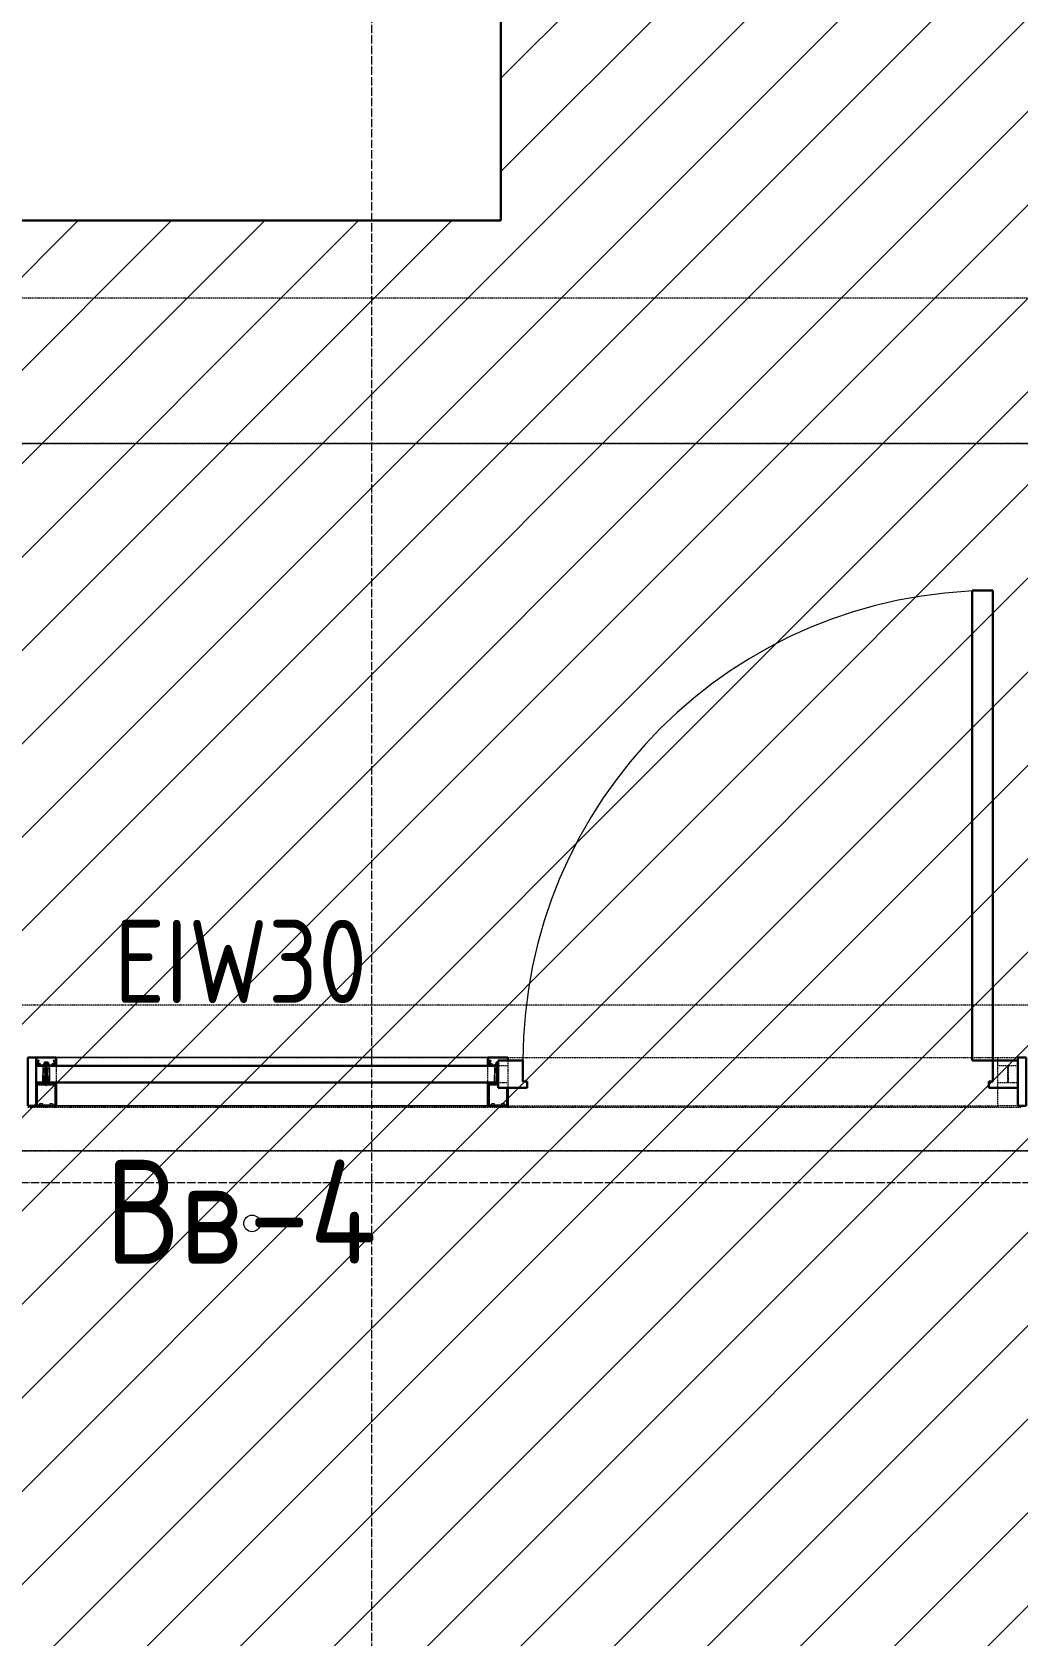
# Model space of a CAD drawing. Header units: millimetres. Extents: x -11886 to 379896, y -8130 to 47743.
# Drawn here: x 45593 to 47963, y 7517 to 11372 of the extents above; entities that cross this region are included whole.
import ezdxf

# ---------------------------------------------------------------- set-up
doc = ezdxf.new("R2010")
doc.units = ezdxf.units.MM
doc.linetypes.add('ADSK_Линия сетки', pattern=[25, 20, -2.5, 0, -2.5])
doc.linetypes.add('ADSK_Сверху', pattern=[4.5, 3, -1.5])
for name, color, linetype, lineweight, true_color in [('Витраж', 5, 'Continuous', 18, 0x0000ff), ('Двери', 5, 'Continuous', 18, 0x0000ff), ('Панели витража', 5, 'Continuous', 18, 0x0000ff), ('Стены внутренние', 5, 'Continuous', 18, 0x0000ff)]:
    doc.layers.add(name, color=color, linetype=linetype, lineweight=lineweight, true_color=true_color)
for name, color, linetype, lineweight in [('Каркас', 7, 'Continuous', 18), ('Марки', 7, 'Continuous', 20), ('Оси', 7, 'Continuous', 9), ('Узлы', 7, 'Continuous', 18)]:
    doc.layers.add(name, color=color, linetype=linetype, lineweight=lineweight)
doc.styles.add('GOST Common_1', font='GOST_Common.ttf', dxfattribs={"width": 0.9, "height": 200})
doc.styles.add('GOST Common_2', font='GOST_Common.ttf', dxfattribs={"width": 0.9, "height": 250})

# ---------------------------------------------------------------- blocks, each defined once
blk = doc.blocks.new('Прямоугольный импост - Зазор 20х116мм-1854064-01 План 1-го этажа маркировочный')
at = {"layer": 'Витраж', "color": 161, "linetype": 'ADSK_Сверху', "true_color": 0xaaaaff}
for p, q in [((0, 76), (-20, 76)), ((-20, 76), (-20, -40)), ((0, -40), (0, 76)), ((-20, -40), (0, -40))]:
    blk.add_line(p, q, dxfattribs=at)
blk = doc.blocks.new('Системная панель - ADSK_Cтеклопакет_40мм-1858428-01 План 1-го этажа маркировочный')
at = {"layer": 'Панели витража', "color": 161, "linetype": 'ADSK_Сверху', "true_color": 0xaaaaff}
for p, q in [((-519, 20), (-542.8125, 20)), ((-542.8125, -20), (-542.8125, 20)), ((542.8125, 20), (519, 20)), ((542.8125, 20), (542.8125, -20)), ((-542.8125, -20), (-519, -20)), ((519, -20), (542.8125, -20))]:
    blk.add_line(p, q, dxfattribs=at)
blk = doc.blocks.new('Прямоугольный импост - 48х116мм простой-1856210-01 План 1-го этажа маркировочный')
at = {"layer": 'Витраж', "color": 161, "linetype": 'ADSK_Сверху', "true_color": 0xaaaaff}
for p, q in [((45650.8, 8906.8), (45650.8, 8790.8)), ((45650.8, 8906.8), (46688.8, 8906.8)), ((46688.8, 8790.8), (46688.8, 8906.8)), ((45650.8, 8790.8), (46688.8, 8790.8))]:
    blk.add_line(p, q, dxfattribs=at)
blk = doc.blocks.new('Прямоугольный импост - 48х116мм-1857750-01 План 1-го этажа маркировочный')
at = {"layer": 'Витраж', "color": 161, "linetype": 'ADSK_Сверху', "true_color": 0xaaaaff}
for p, q in [((-24, 20), (-24, 76)), ((-24, 76), (24, 76)), ((-0.1875, 20), (-24, 20)), ((-0.1875, -20), (-0.1875, 20)), ((-24, -40), (-24, -20)), ((-24, -20), (-0.1875, -20)), ((24, -40), (-24, -40))]:
    blk.add_line(p, q, dxfattribs=at)
blk = doc.blocks.new('Системная панель - ADSK_Cтеклопакет_40мм-1858594-01 План 1-го этажа маркировочный')
at = {"layer": 'Панели витража', "color": 161, "linetype": 'ADSK_Сверху', "true_color": 0xaaaaff}
for p, q in [((-589, 20), (-612.8125, 20)), ((-612.8125, -20), (-612.8125, 20)), ((-612.8125, -20), (-589, -20))]:
    blk.add_line(p, q, dxfattribs=at)
blk = doc.blocks.new('Прямоугольный импост - Зазор 20х116мм-1858432-01 План 1-го этажа маркировочный')
at = {"layer": 'Витраж', "color": 161, "linetype": 'ADSK_Сверху', "true_color": 0xaaaaff}
for p, q in [((45626.8, 8906.8), (45650.8, 8906.8)), ((46688.8, 8906.8), (46712.8, 8906.8)), ((45626.8, 8790.8), (45650.8, 8790.8)), ((46688.8, 8790.8), (46712.8, 8790.8))]:
    blk.add_line(p, q, dxfattribs=at)
blk = doc.blocks.new('Прямоугольный импост - 48х116мм простой-1858591-01 План 1-го этажа маркировочный')
at = {"layer": 'Витраж', "color": 161, "linetype": 'ADSK_Сверху', "true_color": 0xaaaaff}
for p, q in [((46736.8, 8906.8), (46736.8, 8790.8)), ((46736.8, 8906.8), (47914.8, 8906.8)), ((47914.8, 8790.8), (47914.8, 8906.8)), ((46736.8, 8790.8), (47914.8, 8790.8))]:
    blk.add_line(p, q, dxfattribs=at)
blk = doc.blocks.new('Прямоугольный импост - 48х116мм-V15-01 План 1-го этажа маркировочный')
at = {"layer": 'Витраж', "color": 161, "linetype": 'ADSK_Сверху', "true_color": 0xaaaaff}
for p, q in [((-24, 76), (24, 76)), ((24, -40), (-24, -40))]:
    blk.add_line(p, q, dxfattribs=at)
blk = doc.blocks.new('Прямоугольный импост - Зазор 20х116мм-1858188-01 План 1-го этажа маркировочный')
at = {"layer": 'Витраж', "color": 161, "linetype": 'ADSK_Сверху', "true_color": 0xaaaaff}
for p, q in [((45582.8, 8906.8), (45582.8, 8790.8)), ((45582.8, 8906.8), (45626.8, 8906.8)), ((45582.8, 8790.8), (45626.8, 8790.8))]:
    blk.add_line(p, q, dxfattribs=at)
blk = doc.blocks.new('Прямоугольный импост - Зазор 20х116мм-1854068-01 План 1-го этажа маркировочный')
at = {"layer": 'Витраж', "color": 161, "linetype": 'ADSK_Сверху', "true_color": 0xaaaaff}
for p, q in [((-20, 76), (0, 76)), ((0, 76), (0, -40)), ((0, -40), (-20, -40))]:
    blk.add_line(p, q, dxfattribs=at)
blk = doc.blocks.new('Прямоугольный импост - Зазор 20х116мм-1858592-01 План 1-го этажа маркировочный')
at = {"layer": 'Витраж', "color": 161, "linetype": 'ADSK_Сверху', "true_color": 0xaaaaff}
for p, q in [((46712.8, 8906.8), (46736.8, 8906.8)), ((46712.8, 8790.8), (46736.8, 8790.8))]:
    blk.add_line(p, q, dxfattribs=at)
blk = doc.blocks.new('Прямоугольный импост - 48х116мм-1857753-01 План 1-го этажа маркировочный')
at = {"layer": 'Витраж', "color": 161, "linetype": 'ADSK_Сверху', "true_color": 0xaaaaff}
for p, q in [((24, 76), (-24, 76)), ((-24, 76), (-24, 20)), ((24, 20), (24, 76)), ((-24, 20), (-0.1875, 20)), ((-0.1875, 20), (-0.1875, -20)), ((0.1875, -20), (0.1875, 20)), ((0.1875, 20), (24, 20)), ((-0.1875, -20), (-24, -20)), ((-24, -20), (-24, -40)), ((24, -20), (0.1875, -20)), ((24, -40), (24, -20)), ((-24, -40), (24, -40))]:
    blk.add_line(p, q, dxfattribs=at)
blk = doc.blocks.new('Системная панель - ADSK_Cтеклопакет_40мм-1858427-01 План 1-го этажа маркировочный')
at = {"layer": 'Панели витража', "lineweight": 30}
for p, q in [((11.90625, 20), (-11.90625, 20)), ((-11.90625, 20), (-11.90625, -20)), ((11.90625, -20), (11.90625, 20)), ((-11.90625, -20), (11.90625, -20))]:
    blk.add_line(p, q, dxfattribs=at)
blk = doc.blocks.new('Прямоугольный импост - 48х116мм-1841312-01 План 1-го этажа маркировочный')
at = {"layer": 'Витраж'}
for p, q in [((46688.8, 8906.8), (45650.8, 8906.8)), ((46688.8, 8790.8), (45650.8, 8790.8))]:
    blk.add_line(p, q, dxfattribs=at)
blk = doc.blocks.new('Прямоугольный импост - Зазор 20х116мм-1839981-01 План 1-го этажа маркировочный')
at = {"layer": 'Витраж', "lineweight": 30}
for p, q in [((-20, 76), (0, 76)), ((-20, 32.5), (-20, 76)), ((0, 76), (0, -40)), ((-20, -40), (-20, -32.5)), ((0, -40), (-20, -40))]:
    blk.add_line(p, q, dxfattribs=at)
blk = doc.blocks.new('Прямоугольный импост - 48х116-1503859-01 План 1-го этажа маркировочный')
at = {"layer": 'Узлы', "color": 5, "true_color": 0x0000ff}
for p, q in [((-24, 76.5), (-24, 20.5)), ((24, 76.5), (-24, 76.5)), ((-21.5, 23), (-21.5, 74)), ((-21.5, 74), (-16.6, 74)), ((-15.1, 72.4), (-15.1, 70.9)), ((-15.1, 70.9), (-9.2, 70.9)), ((-9.2, 70.9), (-9.2, 72.4)), ((-7.6, 74), (7.6, 74)), ((9.2, 72.4), (9.2, 70.9)), ((9.2, 70.9), (15.1, 70.9)), ((15.1, 70.9), (15.1, 72.4)), ((16.6, 74), (21.5, 74)), ((21.5, 74), (21.5, 23)), ((24, 20.5), (24, 76.5)), ((-24, 20.5), (-18.1, 20.5)), ((-21, 23), (-21.5, 23)), ((-21, 26.1), (-21, 23)), ((-4.1, 26.8), (-20.2, 26.8)), ((-17.2, 24.3), (-15.8, 24.3)), ((-15, 20.5), (-11.8, 20.5)), ((-11, 21.3), (-11, 23.5)), ((-10.5, 24.3), (-10.5, 22.4)), ((-10.2, 24.3), (-5.9, 24.3)), ((-9.7, 21.7), (-8, 21.7)), ((-8, 21.7), (-8, 2.5)), ((-8, -14.1), (-8, 0)), ((-7.7, 2.2), (-6.7, 2.2)), ((-6.7, 0.3), (-7.7, 0.3)), ((-6.4, 2), (-6.4, 0.6)), ((-5.4, 5.1), (-5.4, 22.8)), ((-3.5, 5.1), (-5.4, 5.1)), ((-5.1, 23.5), (-5.1, 21.3)), ((-4.3, 20.5), (-0.8, 20.5)), ((-2.6, 23.8), (-2.6, 25.3)), ((2.6, 23.8), (-2.6, 23.8)), ((-2.5, -1.3), (-1.1, 4.3)), ((-0.8, 20.5), (0, 21.3)), ((0, 21.3), (0.8, 20.5)), ((0.8, 20.5), (4.3, 20.5)), ((1.1, 4.3), (2.5, -1.3)), ((2.6, 25.3), (2.6, 23.8)), ((5.4, 5.1), (3.5, 5.1)), ((20.2, 26.8), (4.1, 26.8)), ((5.1, 21.3), (5.1, 23.5)), ((5.4, 22.8), (5.4, 5.1)), ((5.9, 24.3), (10.2, 24.3)), ((6.4, 0.6), (6.4, 2)), ((6.7, 2.2), (7.7, 2.2)), ((7.7, 0.3), (6.7, 0.3)), ((8, 2.5), (8, 21.7)), ((8, 21.7), (9.7, 21.7)), ((8, -14.1), (8, 0)), ((10.5, 22.4), (10.5, 24.3)), ((11, 23.5), (11, 21.3)), ((11.8, 20.5), (15, 20.5)), ((15.8, 24.3), (17.2, 24.3)), ((18.1, 20.5), (24, 20.5)), ((21, 23), (21, 26.1)), ((21.5, 23), (21, 23)), ((-24, -20), (-24, -24.7)), ((-24, -27.3), (-24, -39.5)), ((-21.4, -19.5), (-23.5, -19.5)), ((-23.2, -25.5), (-22.2, -25.5)), ((-22.7, -38.2), (-22.7, -27.8)), ((-22.7, -27.8), (-22, -27.8)), ((-7.4, -38.2), (-22.7, -38.2)), ((-22, -25.7), (-22.5, -25.7)), ((-21.8, -28), (-19.1, -32.6)), ((-18.3, -23.3), (-20.5, -23.3)), ((-18.9, -28.9), (-18.9, -25.5)), ((-18.9, -25.5), (-16, -25.5)), ((-17.4, -31.6), (-18.9, -28.9)), ((-5.7, -19.5), (-17.4, -19.5)), ((-14.5, -24), (-14.5, -22)), ((-14.5, -22), (-8.3, -22)), ((-8.3, -22), (-7.6, -22.7)), ((-6.9, -14.1), (-8, -14.1)), ((-0.4, -22.7), (-7.6, -22.7)), ((0, -38), (-7.4, -38.2)), ((-6.9, -14.1), (-6.6, -14.5)), ((-6.6, -14.5), (-6.2, -14.1)), ((-6.2, -14.1), (-4.3, -14.1)), ((-5.3, -19.1), (-5.7, -19.5)), ((-5, -19.5), (-5.3, -19.1)), ((5, -19.5), (-5, -19.5)), ((-2.4, -0.9), (-4.9, -3.8)), ((-4.9, -3.8), (-4.9, -14.1)), ((-4.9, -3.8), (4.9, -3.8)), ((-4.3, -14.1), (-3.9, -14.5)), ((-3.9, -14.5), (-3.6, -14.1)), ((-3.6, -14.1), (-2.5, -14.1)), ((-2.5, -14.1), (-2.5, -1.1)), ((2.4, -0.9), (-2.4, -0.9)), ((-0.4, -22.7), (0, -22.3)), ((0, -22.3), (0.4, -22.7)), ((15.9, -38.2), (0, -38)), ((7.6, -22.7), (0.4, -22.7)), ((4.9, -3.8), (2.4, -0.9)), ((2.5, -1.3), (2.5, -14.1)), ((2.5, -14.1), (3.6, -14.1)), ((3.6, -14.1), (3.9, -14.5)), ((3.9, -14.5), (4.3, -14.1)), ((4.3, -14.1), (6.2, -14.1)), ((4.9, -3.8), (4.9, -14.1)), ((5.3, -19.1), (5, -19.5)), ((5.7, -19.5), (5.3, -19.1)), ((17.4, -19.5), (5.7, -19.5)), ((6.2, -14.1), (6.6, -14.5)), ((6.6, -14.5), (6.9, -14.1)), ((8, -14.1), (6.9, -14.1)), ((7.6, -22.7), (8.3, -22)), ((8.3, -22), (14.5, -22)), ((14.5, -22), (14.5, -24)), ((22.7, -38.2), (15.9, -38.2)), ((16, -25.5), (18.9, -25.5)), ((17, -22), (17, -21.8)), ((18.9, -28.9), (17.4, -31.6)), ((20.5, -23.3), (18.3, -23.3)), ((18.9, -25.5), (18.9, -28.9)), ((19.1, -32.6), (21.8, -28)), ((23.5, -19.5), (21.4, -19.5)), ((21.8, -21.8), (21.8, -22)), ((22.5, -25.7), (22, -25.7)), ((22, -27.8), (22.7, -27.8)), ((22.2, -25.5), (23.2, -25.5)), ((22.7, -27.8), (22.7, -38.2)), ((24, -24.7), (24, -20)), ((24, -39.5), (24, -27.3)), ((-24, -39.5), (24, -39.5))]:
    blk.add_line(p, q, dxfattribs=at)
at = {"layer": 'Узлы', "color": 5, "lineweight": 9, "true_color": 0x0000ff}
for p, q in [((0, 28.9), (-2.4, 26.5)), ((-2.4, 26.5), (-2.4, -0.9)), ((2.4, 26.5), (0, 28.9)), ((2.4, -0.9), (2.4, 26.5)), ((-8, -19.5), (-8, -14.1)), ((-6.3, -23.7), (-6.3, -22.7)), ((6.4, -23.7), (-6.3, -23.7)), ((-5.2, -27.2), (-5.2, -23.7)), ((-5.1, -27.3), (5.1, -27.3)), ((3.9, -28.1), (-3.9, -28.1)), ((-2.6, -27.2), (-2.6, -23.7)), ((-2.5, -14.1), (-2.5, -19.5)), ((2.5, -14.1), (2.5, -19.5)), ((2.6, -27.2), (2.6, -23.7)), ((5.2, -27.2), (5.2, -23.7)), ((6.4, -22.7), (6.4, -23.7)), ((8, -14.1), (8, -19.5))]:
    blk.add_line(p, q, dxfattribs=at)
at = {"layer": 'Узлы', "color": 5, "true_color": 0x0000ff}
for centre, radius, start, end in [((-16.6, 72.4), 1.52, 0, 90), ((-7.6, 72.4), 1.52, 90, 180), ((7.6, 72.4), 1.52, 0, 90), ((16.6, 72.4), 1.52, 90, 180), ((-20.2, 26.1), 0.762, 90, 180), ((-17.2, 23), 1.27, 90, 180), ((-16.2, 22.8), 2.29, 180, 225.1897), ((-18.1, 20.9), 0.381, 270, 45.1897), ((-15.8, 23), 1.27, 0, 90), ((-15, 20.9), 0.381, 134.8103, 270), ((-16.9, 22.8), 2.29, 314.8103, 0), ((-11.8, 21.3), 0.762, 270, 0), ((-10.2, 23.5), 0.762, 90, 180), ((-9.7, 22.4), 0.762, 180, 270), ((-7.7, 2.5), 0.254, 180, 270), ((-7.7, 0), 0.254, 90, 180), ((-6.9, 22.8), 1.52, 360, 90), ((-6.7, 2), 0.254, 360, 90), ((-6.7, 0.6), 0.254, 270, 360), ((-5.9, 23.5), 0.762, 0, 90), ((-4.3, 21.3), 0.762, 180, 270), ((-4.1, 25.3), 1.52, 360, 90), ((0, 4), 3.63, 17.5064, 162.4936), ((0, 4), 1.09, 15, 165), ((4.1, 25.3), 1.52, 90, 180), ((4.3, 21.3), 0.762, 270, 0), ((5.9, 23.5), 0.762, 90, 180), ((6.9, 22.8), 1.52, 90, 180), ((6.7, 2), 0.254, 90, 180), ((6.7, 0.6), 0.254, 180, 270), ((7.7, 2.5), 0.254, 270, 0), ((7.7, 0), 0.254, 0, 90), ((9.7, 22.4), 0.762, 270, 0), ((10.2, 23.5), 0.762, 0, 90), ((11.8, 21.3), 0.762, 180, 270), ((15.8, 23), 1.27, 90, 180), ((16.9, 22.8), 2.29, 180, 225.1897), ((15, 20.9), 0.381, 270, 45.1897), ((17.2, 23), 1.27, 0, 90), ((18.1, 20.9), 0.381, 134.8103, 270), ((16.2, 22.8), 2.29, 314.8103, 0), ((20.2, 26.1), 0.762, 0, 90), ((-23.5, -20), 0.508, 90, 180), ((-23.2, -24.7), 0.762, 180, 270), ((-22.5, -27.3), 1.52, 90, 180), ((-22.2, -26.8), 1.27, 288.6629, 90), ((-22, -26.8), 1.02, 270, 90), ((-19.5, -21.8), 2.29, 134.8103, 180), ((-20.5, -22), 1.27, 180, 270), ((-21.4, -19.9), 0.381, 314.8103, 90), ((-18.3, -32.1), 1.02, 210, 30), ((-18.3, -22), 1.27, 270, 0), ((-17.4, -19.9), 0.381, 90, 225.1897), ((-19.3, -21.8), 2.29, 0, 45.1897), ((-16, -24), 1.52, 270, 0), ((16, -24), 1.52, 180, 270), ((19.3, -21.8), 2.29, 134.8103, 180), ((18.3, -22), 1.27, 180, 270), ((18.3, -32.1), 1.02, 150, 330), ((17.4, -19.9), 0.381, 314.8103, 90), ((20.5, -22), 1.27, 270, 0), ((21.4, -19.9), 0.381, 90, 225.1897), ((22.2, -26.8), 1.27, 90, 251.3371), ((22, -26.8), 1.02, 90, 270), ((19.5, -21.8), 2.29, 0, 45.1897), ((22.5, -27.3), 1.52, 360, 90), ((23.2, -24.7), 0.762, 270, 0), ((23.5, -20), 0.508, 0, 90)]:
    blk.add_arc(centre, radius, start, end, dxfattribs=at)
at = {"layer": 'Узлы', "color": 5, "lineweight": 9, "true_color": 0x0000ff}
for centre, radius, start, end in [((-3.9, -26.7), 1.38, 200.9416, 339.0732), ((0, -23.9), 4.19, 234.2873, 305.7127), ((3.9, -26.7), 1.38, 200.9416, 339.0732)]:
    blk.add_arc(centre, radius, start, end, dxfattribs=at)
blk = doc.blocks.new('Прямоугольный импост - 48х116мм-1856723-01 План 1-го этажа маркировочный')
at = {"layer": 'Витраж', "lineweight": 30}
for p, q in [((-24, 20), (-24, 76)), ((-24, 76), (24, 76)), ((24, 76), (24, 20)), ((-0.1875, 20), (-24, 20)), ((-0.1875, -20), (-0.1875, 20)), ((24, 20), (0.1875, 20)), ((0.1875, 20), (0.1875, -20)), ((-24, -40), (-24, -20)), ((-24, -20), (-0.1875, -20)), ((0.1875, -20), (24, -20)), ((24, -20), (24, -40)), ((24, -40), (-24, -40))]:
    blk.add_line(p, q, dxfattribs=at)
blk = doc.blocks.new('Прямоугольный импост - Зазор 20х116мм-1840200-01 План 1-го этажа маркировочный')
at = {"layer": 'Витраж', "lineweight": 30}
for p, q in [((0, 76), (-20, 76)), ((-20, 76), (-20, -40)), ((0, -40), (0, 76)), ((-20, -40), (0, -40))]:
    blk.add_line(p, q, dxfattribs=at)
blk = doc.blocks.new('Прямоугольный импост - 48х116-V213-01 План 1-го этажа маркировочный')
at = {"layer": 'Узлы', "color": 5, "true_color": 0x0000ff}
for p, q in [((-24, 76.5), (-24, 20.5)), ((24, 76.5), (-24, 76.5)), ((-21.5, 23), (-21.5, 74)), ((-21.5, 74), (-16.6, 74)), ((-15.1, 72.4), (-15.1, 70.9)), ((-15.1, 70.9), (-9.2, 70.9)), ((-9.2, 70.9), (-9.2, 72.4)), ((-7.6, 74), (7.6, 74)), ((9.2, 72.4), (9.2, 70.9)), ((9.2, 70.9), (15.1, 70.9)), ((15.1, 70.9), (15.1, 72.4)), ((16.6, 74), (21.5, 74)), ((21.5, 74), (21.5, 33)), ((24, 33), (24, 76.5)), ((-24, 20.5), (-18.1, 20.5)), ((-21, 23), (-21.5, 23)), ((-21, 26.1), (-21, 23)), ((-4.1, 26.8), (-20.2, 26.8)), ((-17.2, 24.3), (-15.8, 24.3)), ((-15, 20.5), (-11.8, 20.5)), ((-11, 21.3), (-11, 23.5)), ((-10.5, 24.3), (-10.5, 22.4)), ((-10.2, 24.3), (-5.9, 24.3)), ((-9.7, 21.7), (-8, 21.7)), ((-8, 21.7), (-8, 2.5)), ((-8, -14.1), (-8, 0)), ((-7.7, 2.2), (-6.7, 2.2)), ((-6.7, 0.3), (-7.7, 0.3)), ((-6.4, 2), (-6.4, 0.6)), ((-5.4, 5.1), (-5.4, 22.8)), ((-3.5, 5.1), (-5.4, 5.1)), ((-5.1, 23.5), (-5.1, 21.3)), ((-4.3, 20.5), (-0.8, 20.5)), ((-2.6, 23.8), (-2.6, 25.3)), ((0.2, 23.8), (-2.6, 23.8)), ((-2.5, -1.3), (-1.1, 4.3)), ((-0.8, 20.5), (0, 21.3)), ((-24, -20), (-24, -24.7)), ((-24, -27.3), (-24, -39.5)), ((-21.4, -19.5), (-23.5, -19.5)), ((-23.2, -25.5), (-22.2, -25.5)), ((-22.7, -38.2), (-22.7, -27.8)), ((-22.7, -27.8), (-22, -27.8)), ((-7.4, -38.2), (-22.7, -38.2)), ((-22, -25.7), (-22.5, -25.7)), ((-21.8, -28), (-19.1, -32.6)), ((-18.3, -23.3), (-20.5, -23.3)), ((-18.9, -28.9), (-18.9, -25.5)), ((-18.9, -25.5), (-16, -25.5)), ((-17.4, -31.6), (-18.9, -28.9)), ((-5.7, -19.5), (-17.4, -19.5)), ((-14.5, -24), (-14.5, -22)), ((-14.5, -22), (-8.3, -22)), ((-8.3, -22), (-7.6, -22.7)), ((-6.9, -14.1), (-8, -14.1)), ((-0.4, -22.7), (-7.6, -22.7)), ((0, -38), (-7.4, -38.2)), ((-6.9, -14.1), (-6.6, -14.5)), ((-6.6, -14.5), (-6.2, -14.1)), ((-6.2, -14.1), (-4.3, -14.1)), ((-5.3, -19.1), (-5.7, -19.5)), ((-5, -19.5), (-5.3, -19.1)), ((0.2, -19.5), (-5, -19.5)), ((-2.4, -0.9), (-4.9, -3.8)), ((-4.9, -3.8), (-4.9, -14.1)), ((-4.9, -3.8), (0.2, -3.8)), ((-4.3, -14.1), (-3.9, -14.5)), ((-3.9, -14.5), (-3.6, -14.1)), ((-3.6, -14.1), (-2.5, -14.1)), ((-2.5, -14.1), (-2.5, -1.1)), ((0.2, -0.9), (-2.4, -0.9)), ((-0.4, -22.7), (0, -22.3)), ((15.9, -38.2), (0, -38)), ((22.7, -38.2), (15.9, -38.2)), ((22.7, -32), (22.7, -38.2)), ((24, -39.5), (24, -32)), ((-24, -39.5), (24, -39.5))]:
    blk.add_line(p, q, dxfattribs=at)
at = {"layer": 'Узлы', "color": 5, "lineweight": 9, "true_color": 0x0000ff}
for p, q in [((0, 28.9), (-2.4, 26.5)), ((-2.4, 26.5), (-2.4, -0.9)), ((-8, -19.5), (-8, -14.1)), ((-6.3, -23.7), (-6.3, -22.7)), ((0.2, -23.7), (-6.3, -23.7)), ((-5.2, -27.2), (-5.2, -23.7)), ((-5.1, -27.3), (0.2, -27.3)), ((0.2, -28.1), (-3.9, -28.1)), ((-2.6, -27.2), (-2.6, -23.7)), ((-2.5, -14.1), (-2.5, -19.5))]:
    blk.add_line(p, q, dxfattribs=at)
at = {"layer": 'Узлы', "color": 5, "true_color": 0x0000ff}
for centre, radius, start, end in [((-16.6, 72.4), 1.52, 0, 90), ((-7.6, 72.4), 1.52, 90, 180), ((7.6, 72.4), 1.52, 0, 90), ((16.6, 72.4), 1.52, 90, 180), ((-20.2, 26.1), 0.762, 90, 180), ((-17.2, 23), 1.27, 90, 180), ((-16.2, 22.8), 2.29, 180, 225.1897), ((-18.1, 20.9), 0.381, 270, 45.1897), ((-15.8, 23), 1.27, 0, 90), ((-15, 20.9), 0.381, 134.8103, 270), ((-16.9, 22.8), 2.29, 314.8103, 0), ((-11.8, 21.3), 0.762, 270, 0), ((-10.2, 23.5), 0.762, 90, 180), ((-9.7, 22.4), 0.762, 180, 270), ((-7.7, 2.5), 0.254, 180, 270), ((-7.7, 0), 0.254, 90, 180), ((-6.9, 22.8), 1.52, 360, 90), ((-6.7, 2), 0.254, 360, 90), ((-6.7, 0.6), 0.254, 270, 360), ((-5.9, 23.5), 0.762, 0, 90), ((-4.3, 21.3), 0.762, 180, 270), ((-4.1, 25.3), 1.52, 360, 90), ((0, 4), 3.63, 90, 162.4936), ((0, 4), 1.09, 76.6775, 165), ((-23.5, -20), 0.508, 90, 180), ((-23.2, -24.7), 0.762, 180, 270), ((-22.5, -27.3), 1.52, 90, 180), ((-22.2, -26.8), 1.27, 288.6629, 90), ((-22, -26.8), 1.02, 270, 90), ((-19.5, -21.8), 2.29, 134.8103, 180), ((-20.5, -22), 1.27, 180, 270), ((-21.4, -19.9), 0.381, 314.8103, 90), ((-18.3, -32.1), 1.02, 210, 30), ((-18.3, -22), 1.27, 270, 0), ((-17.4, -19.9), 0.381, 90, 225.1897), ((-19.3, -21.8), 2.29, 0, 45.1897), ((-16, -24), 1.52, 270, 0)]:
    blk.add_arc(centre, radius, start, end, dxfattribs=at)
at = {"layer": 'Узлы', "color": 5, "lineweight": 9, "true_color": 0x0000ff}
for centre, radius, start, end in [((-3.9, -26.7), 1.38, 200.9416, 339.0732), ((0, -23.9), 4.19, 234.2873, 270)]:
    blk.add_arc(centre, radius, start, end, dxfattribs=at)
blk = doc.blocks.new('Прямоугольный импост - 48х116мм-V214-01 План 1-го этажа маркировочный')
at = {"layer": 'Витраж', "lineweight": 30}
for p, q in [((-24, 20), (-24, 76)), ((-24, 76), (24, 76)), ((24, 76), (24, 32.5)), ((-0.1875, 20), (-24, 20)), ((-0.1875, -20), (-0.1875, 20)), ((-24, -40), (-24, -20)), ((-24, -20), (-0.1875, -20)), ((24, -32.5), (24, -40)), ((24, -40), (-24, -40))]:
    blk.add_line(p, q, dxfattribs=at)
blk = doc.blocks.new('Системная панель - ADSK_Cтеклопакет_40мм-1856756-01 План 1-го этажа маркировочный')
at = {"layer": 'Панели витража', "lineweight": 30}
for p, q in [((542.8125, 20), (-542.8125, 20)), ((-542.8125, 20), (-542.8125, -20)), ((542.8125, -20), (542.8125, 20)), ((-542.8125, -20), (542.8125, -20))]:
    blk.add_line(p, q, dxfattribs=at)
blk = doc.blocks.new('AC_ДверьВитражная_Однопольная_Алюминиевая - Дв-4-1858613-01 План 1-го этажа маркировочный')
at = {"layer": 'Двери', "lineweight": 30}
for p, q in [((564.90625, 1162.3125), (514.90625, 1162.3125)), ((514.90625, 1162.3125), (514.90625, 32.5)), ((564.90625, 32.5), (564.90625, 1162.3125)), ((-564.90625, 32.5), (-624.90625, 32.5)), ((-624.90625, 32.5), (-624.90625, -32.5)), ((-564.90625, -17.5), (-564.90625, 32.5)), ((514.90625, 32.5), (564.90625, 32.5)), ((624.90625, 32.5), (564.90625, 32.5)), ((564.90625, 32.5), (564.90625, -17.5)), ((624.90625, -32.5), (624.90625, 32.5)), ((-624.90625, -32.5), (-554.90625, -32.5)), ((-554.90625, -17.5), (-564.90625, -17.5)), ((-554.90625, -32.5), (-554.90625, -17.5)), ((564.90625, -17.5), (554.90625, -17.5)), ((554.90625, -17.5), (554.90625, -32.5)), ((554.90625, -32.5), (624.90625, -32.5))]:
    blk.add_line(p, q, dxfattribs=at)
at = {"layer": 'Двери'}
blk.add_arc((564.90625, 32.5), 1129.8125, 90, 180, dxfattribs=at)
blk = doc.blocks.new('ADSK_Марка_Стена - Экземпляр_ADSK_Позиция-74353-01 План 1-го этажа маркировочный')
at = {"layer": 'Марки', "lineweight": 9}
blk.add_circle((0, 0), 0.2, dxfattribs=at)

msp = doc.modelspace()

# ---------------------------------------------------------------- hatches: boundary and pattern name
at = {"lineweight": 13, "true_color": 0x636466, "transparency": 33554559}
h = msp.add_hatch(dxfattribs=at)
h.set_pattern_fill('ANSI31', color=251, scale=50)
h.set_pattern_definition([(45, (0, 84876.59), (-112.2532, 112.2532), [])])
h.paths.add_polyline_path([(49933.4, 8532.3), (56213.95, 8532.3), (56032.62, 43759.21), (46033.21, 43759.21), (46033.21, 20934.06), (46719.85, 20904.57), (46719.85, 10918.4), (782.6, 10918.4), (771.13, 8529.25), (290.5, 8529.25), (290.5, 306.79), (8273, 272.02), (8273, 2186.48), (18972.64, 2186.48), (18972.64, -2732.57), (31336.4, -2732.57), (31336.4, 2185.74), (42036.93, 2106.79), (42036.93, 150.23), (49933.4, 150.23)])

# ---------------------------------------------------------------- linework, layer by layer
at = {"color": 251, "lineweight": 30, "true_color": 0x636466}
msp.add_lwpolyline([(771.13, 10918.4), (46719.85, 10918.4), (46719.85, 20904.57), (46033.21, 20934.06)], dxfattribs=at)
at = {"layer": 'Каркас', "color": 253, "linetype": 'ADSK_Сверху', "true_color": 0xb2b2b2}
for p, q in [((49441.98, 10732.36), (42083.48, 10732.36)), ((42083.48, 10382.36), (49441.98, 10382.36)), ((49593.54, 9032.36), (42391.41, 9032.36)), ((42391.41, 8682.36), (49593.54, 8682.36))]:
    msp.add_line(p, q, dxfattribs=at)
at = {"layer": 'Каркас', "color": 253, "linetype": 'ADSK_Сверху', "true_color": 0xaaaaaa}
for p, q in [((49441.98, 10732.36), (42083.48, 10732.36)), ((49441.98, 10382.36), (42083.48, 10382.36)), ((49593.54, 9032.36), (42391.41, 9032.36)), ((49593.54, 8682.36), (42391.41, 8682.36))]:
    msp.add_line(p, q, dxfattribs=at)
at = {"layer": 'Оси', "linetype": 'ADSK_Линия сетки'}
for p, q in [((46409.91, -7330.38), (46409.91, 44534.79)), ((-11086.22, 8606.79), (57141.72, 8606.79))]:
    msp.add_line(p, q, dxfattribs=at)
at = {"layer": 'Стены внутренние', "color": 18, "linetype": 'ADSK_Сверху', "true_color": 0x000000}
msp.add_line((45582.84, 8787.8), (47970.84, 8787.8), dxfattribs=at)

# ---------------------------------------------------------------- block references
at = {"layer": 'Витраж', "color": 161, "linetype": 'ADSK_Сверху', "true_color": 0xaaaaff, "rotation": 180}
msp.add_blockref('Прямоугольный импост - Зазор 20х116мм-1854064-01 План 1-го этажа маркировочный', (45582.84, 8866.8), dxfattribs=at)
at = {"layer": 'Витраж', "color": 161, "linetype": 'ADSK_Сверху', "true_color": 0xaaaaff}
for name in ['Прямоугольный импост - Зазор 20х116мм-1858188-01 План 1-го этажа маркировочный', 'Прямоугольный импост - Зазор 20х116мм-1858432-01 План 1-го этажа маркировочный', 'Прямоугольный импост - 48х116мм простой-1856210-01 План 1-го этажа маркировочный', 'Прямоугольный импост - Зазор 20х116мм-1858592-01 План 1-го этажа маркировочный', 'Прямоугольный импост - 48х116мм простой-1858591-01 План 1-го этажа маркировочный']:
    msp.add_blockref(name, (0, 0), dxfattribs=at)
at = {"layer": 'Витраж', "rotation": 180}
msp.add_blockref('Прямоугольный импост - Зазор 20х116мм-1840200-01 План 1-го этажа маркировочный', (45582.84, 8866.8), dxfattribs=at)
at = {"layer": 'Витраж', "color": 161, "linetype": 'ADSK_Сверху', "true_color": 0xaaaaff, "extrusion": (0, 0, -1), "rotation": 180}
for name, p in [('Прямоугольный импост - 48х116мм-1857750-01 План 1-го этажа маркировочный', (-45626.84, 8866.8)), ('Прямоугольный импост - 48х116мм-V15-01 План 1-го этажа маркировочный', (-46712.84, 8866.8)), ('Прямоугольный импост - 48х116мм-1857753-01 План 1-го этажа маркировочный', (-47938.84, 8866.8)), ('Прямоугольный импост - Зазор 20х116мм-1854068-01 План 1-го этажа маркировочный', (-47982.84, 8866.8))]:
    msp.add_blockref(name, p, dxfattribs=at)
at = {"layer": 'Витраж', "lineweight": 9, "extrusion": (0, 0, -1), "rotation": 180}
msp.add_blockref('Прямоугольный импост - 48х116-1503859-01 План 1-го этажа маркировочный', (-45626.84, 8867.3), dxfattribs=at)
at = {"layer": 'Витраж', "extrusion": (0, 0, -1), "rotation": 180}
for name, p in [('Прямоугольный импост - 48х116мм-1856723-01 План 1-го этажа маркировочный', (-45626.84, 8866.8)), ('Прямоугольный импост - 48х116мм-V214-01 План 1-го этажа маркировочный', (-46712.84, 8866.8)), ('Прямоугольный импост - Зазор 20х116мм-1839981-01 План 1-го этажа маркировочный', (-47982.84, 8866.8))]:
    msp.add_blockref(name, p, dxfattribs=at)
at = {"layer": 'Витраж'}
msp.add_blockref('Прямоугольный импост - 48х116мм-1841312-01 План 1-го этажа маркировочный', (0, 0), dxfattribs=at)
at = {"layer": 'Двери'}
msp.add_blockref('AC_ДверьВитражная_Однопольная_Алюминиевая - Дв-4-1858613-01 План 1-го этажа маркировочный', (47337.94, 8866.8), dxfattribs=at)
at = {"layer": 'Марки', "xscale": 99.99999999999993, "yscale": 99.99999999999993, "zscale": 99.99999999999993}
msp.add_blockref('ADSK_Марка_Стена - Экземпляр_ADSK_Позиция-74353-01 План 1-го этажа маркировочный', (46121.67, 8508.12), dxfattribs=at)
at = {"layer": 'Панели витража'}
for name, p in [('Системная панель - ADSK_Cтеклопакет_40мм-1858427-01 План 1-го этажа маркировочный', (45614.75, 8866.8)), ('Системная панель - ADSK_Cтеклопакет_40мм-1856756-01 План 1-го этажа маркировочный', (46169.84, 8866.8))]:
    msp.add_blockref(name, p, dxfattribs=at)
at = {"layer": 'Панели витража', "color": 161, "linetype": 'ADSK_Сверху', "true_color": 0xaaaaff}
for name, p in [('Системная панель - ADSK_Cтеклопакет_40мм-1858428-01 План 1-го этажа маркировочный', (46169.84, 8866.8)), ('Системная панель - ADSK_Cтеклопакет_40мм-1858594-01 План 1-го этажа маркировочный', (47325.84, 8866.8))]:
    msp.add_blockref(name, p, dxfattribs=at)
at = {"layer": 'Узлы', "color": 5, "lineweight": 9, "true_color": 0x0000ff, "extrusion": (0, 0, -1), "rotation": 180}
msp.add_blockref('Прямоугольный импост - 48х116-V213-01 План 1-го этажа маркировочный', (-46712.84, 8867.3), dxfattribs=at)

# ---------------------------------------------------------------- texts
at = {"layer": 'Марки', "lineweight": 9, "attachment_point": 1}
for s, insert, char_height, width, style in [('EIW30', (45789.73, 9237.75), 200, 779.2402, 'GOST Common_1'), ('Вв', (45768.58, 8661.11), 250, 418.4809, 'GOST Common_2'), ('-4', (46113.87, 8661.11), 250, 411.2657, 'GOST Common_2')]:
    msp.add_mtext(s, dxfattribs=dict(at, insert=insert, char_height=char_height, width=width, style=style))

doc.saveas('drawing.dxf')
